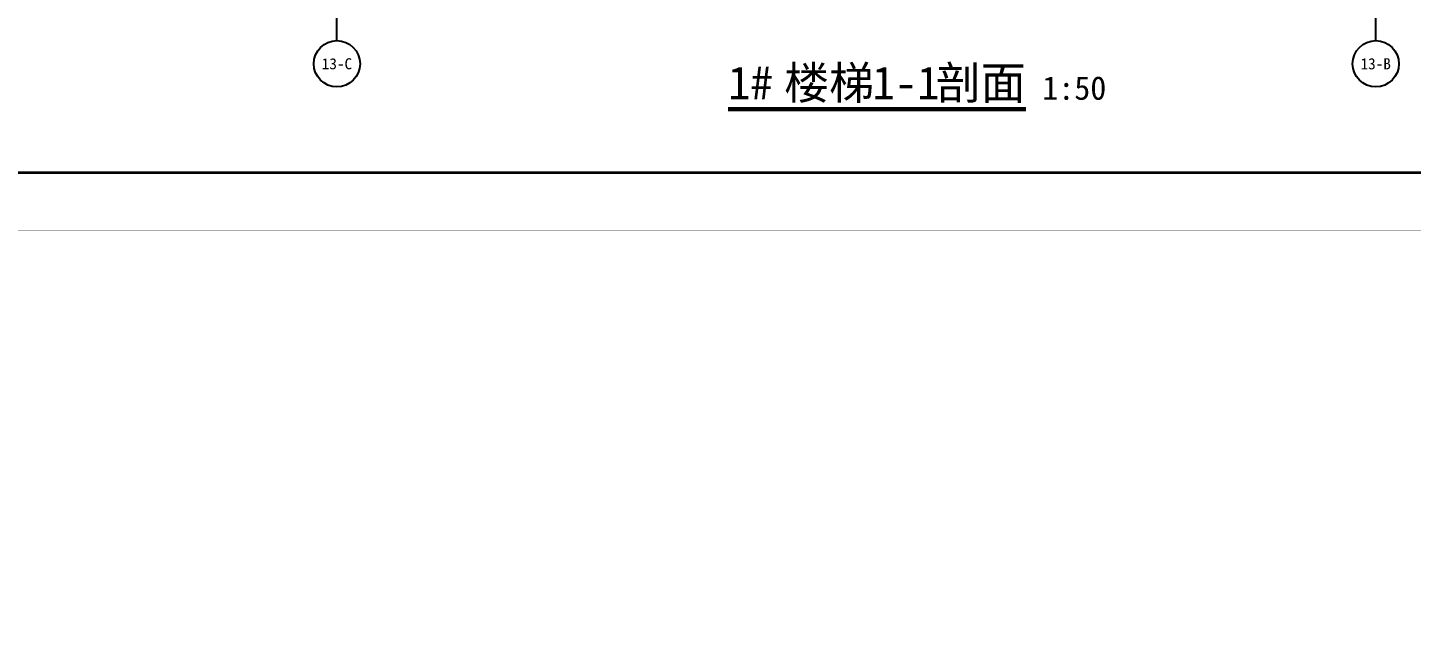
# Model space of a CAD drawing. Extents: x 116425 to 211028, y 11881 to 56060.
# Drawn here: x 150766 to 162754, y 11881 to 17014 of the extents above; entities that cross this region are included whole.
import ezdxf
from ezdxf.enums import TextEntityAlignment as Align
from ezdxf.xclip import XClip

# ---------------------------------------------------------------- set-up
doc = ezdxf.new("R2010")
doc.units = 0
doc.header["$LTSCALE"] = 1000
doc.header["$MEASUREMENT"] = 0
doc.header["$XCLIPFRAME"] = 0
for name, color, linetype in [('01-标注_轴线坐标', 132, 'Continuous'), ('02-TEXT_轴号', 7, 'Continuous'), ('DIM_SYMB', 3, 'Continuous'), ('建-标注-文本', 254, 'Continuous')]:
    doc.layers.add(name, color=color, linetype=linetype)
doc.layers.add('104-13 B0核心筒$0$04-不打印_辅助线', color=165, linetype='Continuous', plot=False)
doc.styles.add('_TCH_AXIS', font='STXIHEI_0.TTF', dxfattribs={"width": 0.75})
doc.styles.get("Standard").update_dxf_attribs({"font": 'STXIHEI_0.TTF'})

# ---------------------------------------------------------------- blocks, each defined once
blk = doc.blocks.new('图框-A1')
for points, const_width in [([(0, 0), (841, 0), (841, 594), (0, 594)], 0.05), ([(766, 584), (25, 584), (25, 10), (766, 10)], 0.5)]:
    blk.add_lwpolyline(points, close=True, dxfattribs=dict(const_width=const_width))
blk = doc.blocks.new('X-104 13#平面')
at = {"xscale": 100, "yscale": 100, "zscale": 100}
for p in [(-10634.5, 104514.8), (-10634.5, -20285.2)]:
    blk.add_blockref('图框-A1', p, dxfattribs=at)
blk = doc.blocks.new('104 轴线')
at = {"layer": 'Defpoints'}
blk.add_lwpolyline([(13135, -2670), (19996, 9914), (18926, 200140), (-165691, 199501, 0.064843), (-234306, 190322, 0.064894), (-298282, 163874), (-300993, 152958), (-177498, -41043), (-162540, -55229), (-143745, -84755), (-123037, -89354), (13135, -2670)], format="xyb", close=True, dxfattribs=at)
blk = doc.blocks.new('104-13 B0核心筒')
at = {"layer": '104-13 B0核心筒$0$04-不打印_辅助线'}
ref = blk.add_blockref('104 轴线', (287656, 163437), dxfattribs=dict(at, rotation=57.54087654753761))
XClip(ref).set_block_clipping_path([(-308258.2439484803, 159880.9876684749), (-256882.7738956955, 79110.5487782021), (-223300.1845035219, 100471.3503204154), (-274675.6545563068, 181241.7892106881)])
blk = doc.blocks.new('图框-A1+1-4')
for points, const_width in [([(0, 0), (1051, 0), (1051, 594), (0, 594)], 0.05), ([(976, 584), (25, 584), (25, 10), (976, 10)], 0.5)]:
    blk.add_lwpolyline(points, close=True, dxfattribs=dict(const_width=const_width))

msp = doc.modelspace()

# ---------------------------------------------------------------- linework, layer by layer
at = {"layer": '01-标注_轴线坐标'}
for p, q in [((153445.5, 16901.7), (153445.5, 17851.7)), ((162445.5, 16901.7), (162445.5, 17851.7))]:
    msp.add_line(p, q, dxfattribs=at)
for centre in [(153445.5, 16701.7), (162445.5, 16701.7)]:
    msp.add_circle(centre, 200, dxfattribs=at)
at = {"layer": 'DIM_SYMB', "const_width": 35}
msp.add_lwpolyline([(156833.6, 16308.4), (159416.7, 16308.4)], dxfattribs=at)

# ---------------------------------------------------------------- block references
at = {"xscale": 50, "yscale": 50, "zscale": 50}
msp.add_blockref('图框-A1+1-4', (116426.7, 15258.1), dxfattribs=at)
ref = msp.add_blockref('104-13 B0核心筒', (81722.9, 25058.1))
XClip(ref).set_block_clipping_path([(52799.9999997682, 5800.0000000778), (58406.23745752, 18900.000000001)])
ref = msp.add_blockref('X-104 13#平面', (89222.9, 25058.1))
XClip(ref).set_block_clipping_path([(52600.0000000065, 7800.0004171911), (60173.8070770114, 18900)])
ref = msp.add_blockref('X-104 13#平面', (85922.9, -115253.6))
XClip(ref).set_block_clipping_path([(52600.000000007, 132600.000417191), (59223.651438209, 143700.0000000006)])

# ---------------------------------------------------------------- texts
at = {"layer": '02-TEXT_轴号', "style": '_TCH_AXIS'}
for s, height, width, p, p2 in [('13-C', 95.69, 0.927711, (153313.9, 16653.9), (153577, 16653.9)), ('13-B', 96.8, 0.915663, (162314.1, 16653.3), (162576.8, 16653.3))]:
    msp.add_text(s, height=height, dxfattribs=dict(at, width=width)).set_placement(p, p2, align=Align.FIT)
at = {"layer": '建-标注-文本'}
for s, height, p in [('1#', 285.43, (156833.6, 16394.1)), ('楼梯', 285.43, (157320.4, 16394.1)), ('1-1', 285.43, (158084.6, 16394.1)), ('剖面', 285.43, (158634.8, 16394.1)), ('1:50', 203.88, (159556.7, 16389.5))]:
    msp.add_text(s, height=height, dxfattribs=at).set_placement(p)

doc.saveas('drawing.dxf')
